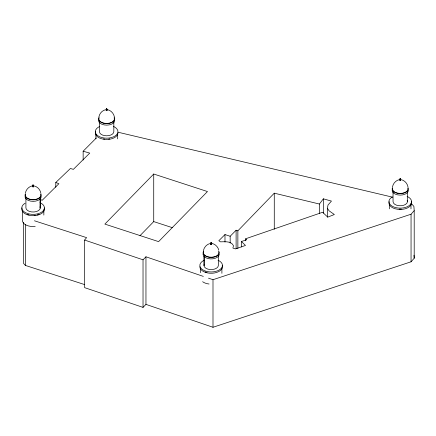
<?xml version="1.0" encoding="UTF-8"?>
<svg xmlns="http://www.w3.org/2000/svg" width="436" height="436" viewBox="0 0 436 436"><rect width="100%" height="100%" fill="white"/><g stroke="black" fill="none" stroke-linecap="round" stroke-linejoin="round"><path stroke-width="0.65" d="M25.343 193.301C25.871 189.736 28.776 186.504 32.351 185.872M98.863 117.093C99.392 113.529 102.296 110.297 105.872 109.665M392.471 187.06C393 183.502 395.904 180.264 399.48 179.637M327.414 217.123L327.414 208.288L328.014 204.991L331.453 201.083L323.343 198.827L319.43 204.032L319.43 213.547M32.836 185.087L33.387 185.087L33.109 186.924L32.836 185.087L33.387 185.087M32.836 186.766L33.305 186.881M106.357 108.88C109.529 110.553 103.97 111.867 106.907 108.88M106.357 110.559L106.907 110.559M210.882 242.667C214.054 244.34 208.49 245.648 211.427 242.667M210.882 244.345L211.427 244.345M399.965 178.853L400.515 178.853L400.237 180.689L399.965 178.853L400.046 180.646M399.965 180.531L400.515 180.531M400.433 180.646L400.515 178.853M203.329 276.397L145.956 256.799L145.956 304.372L143.03 307.385L84.622 287.64L84.622 240.062L86.606 237.642L34.433 220.774M208.484 278.157L212.997 279.699L411.05 214.218L414.2 210.664L413.895 206.402L411.344 203.514M145.956 304.372L212.997 327.278L411.05 261.796L414.2 258.243L414.2 210.664M237.865 248.498L237.865 230.824L274.271 193.181L319.43 204.032M143.03 307.385L143.03 259.807L145.956 256.799M153.728 174.019L104.869 224.099L158.595 241.626L207.471 191.54L153.728 174.019L153.728 221.597L139.972 235.696M230.159 243.059L230.159 236.263L236.105 230.235L237.865 230.824M83.151 160.039L83.151 151.205L96.372 137.94M230.159 236.263L224.987 234.568L218.828 240.716L220.496 241.844C224.829 241.773 231.254 240.912 233.489 245.724L232.889 248.062L235.456 248.912L245.49 245.452L241.435 241.522L246.722 239.707L245.719 238.754L322.613 212.267L327.736 217.128L334.347 214.528L329.076 210.795L327.414 208.288M55.781 187.251L55.781 182.493L70.403 168.487L73.357 169.359L89.745 153.107L83.151 151.205M209.667 243.582C205.868 244.787 202.909 248.673 203.383 252.744A7.772 4.485 0 0 0 211.918 257.207A7.772 4.485 0 0 0 218.774 251.866M400.046 178.967L400.433 178.967M107.392 109.665C110.967 110.297 113.872 113.529 114.401 117.093M400.995 179.637C404.575 180.264 407.48 183.502 408.009 187.06M33.872 185.872C37.447 186.504 40.352 189.736 40.88 193.301M211.912 243.452C215.204 244.024 217.896 246.82 218.774 250.002M118.221 132.261L392.651 197.192M23.479 222.273L23.544 263.437L25.419 265.437L84.677 284.599M153.728 221.597L172.509 227.723M84.622 240.062L143.03 259.807M55.781 182.493L58.898 183.714L42.172 200.309L39.987 199.334M413.982 255.196L414.2 258.243M411.05 214.218L411.05 261.796M410.979 203.579L410.979 208.849M407.437 191.736L407.437 201.617M400.237 179.011L400.237 180.689M393.043 191.736L393.043 201.617A7.199 4.158 0 0 0 401.18 205.738A7.199 4.158 0 0 0 407.191 200.538M389.501 203.579L389.501 208.849M323.343 198.827L323.343 213.1M274.271 193.181L274.271 229.205M245.719 238.754L245.719 240.792M241.435 241.522L241.435 246.961M236.105 230.235L236.105 248.591M224.987 234.568L224.987 242.04M221.897 268.053L221.897 273.323M218.354 255.55L218.354 265.431A7.199 4.158 0 0 1 210.212 269.552A7.199 4.158 0 0 1 204.201 264.352M212.997 279.699L212.997 327.278M211.346 242.552L211.346 244.46M211.155 242.509L211.155 244.503M210.959 242.552L210.959 244.46M204.255 255.888L204.255 265.404M203.955 256.21L203.955 265.431M200.413 268.053L200.413 272.663M117.371 134.266L117.371 138.877M113.829 122.423L113.829 131.645A7.199 4.158 0 0 1 106.635 135.803A7.199 4.158 0 0 1 99.435 131.645L99.435 121.769M106.825 108.771L106.825 110.673M106.629 108.722L106.635 110.722M106.439 108.771L106.439 110.673M95.893 134.266L95.893 138.877M43.851 209.814L43.851 215.084M40.308 198.631L40.308 207.852M40.041 198.603L40.041 208.114M33.109 185.245L33.109 186.924M32.918 184.978L32.918 186.881M25.915 197.971L25.915 207.852A7.199 4.158 0 0 0 34.052 211.972A7.199 4.158 0 0 0 40.063 206.773M25.419 224.654L25.419 265.437M22.372 210.474L22.372 220.354A10.742 6.202 0 0 0 35.207 226.431M407.862 188.052A7.772 4.485 0 0 1 400.237 193.415A7.772 4.485 0 0 1 392.618 188.052M408.074 187.714A8.11 4.682 0 0 1 400.237 193.611A8.11 4.682 0 0 1 392.405 187.714M408.352 190.423A8.11 4.682 0 0 1 400.237 195.105A8.11 4.682 0 0 1 392.128 190.423M407.126 196.434A11.309 6.529 0 0 1 408.903 205.814A11.309 6.529 0 0 1 392.596 206.43A11.309 6.529 0 0 1 392.242 196.996M411.333 201.65A11.309 6.529 0 0 1 400.237 209.454A11.309 6.529 0 0 1 389.146 201.65M401.294 209.095A10.742 6.202 0 0 1 399.185 209.095M40.733 194.287A7.772 4.485 0 0 1 33.109 199.65A7.772 4.485 0 0 1 25.49 194.287M40.946 193.949A8.11 4.682 0 0 1 33.114 199.846A8.11 4.682 0 0 1 25.277 193.949M41.224 196.658A8.11 4.682 0 0 1 33.109 201.339A8.11 4.682 0 0 1 24.999 196.658M39.998 202.669A11.309 6.529 0 0 1 41.774 212.049A11.309 6.529 0 0 1 25.468 212.664A11.309 6.529 0 0 1 25.114 203.236M44.205 207.885A11.309 6.529 0 0 1 33.109 215.689A11.309 6.529 0 0 1 22.018 207.885M39.077 214.31A10.742 6.202 0 0 1 37.224 214.888M35.207 215.237A10.742 6.202 0 0 1 34.166 215.33M28.999 214.888A10.742 6.202 0 0 1 27.146 214.31M114.254 118.08A7.772 4.485 0 0 1 106.629 123.443A7.772 4.485 0 0 1 99.01 118.08M114.128 117.164A8.11 4.682 0 0 1 106.635 123.639A8.11 4.682 0 0 1 99.136 117.164M114.744 120.45A8.11 4.682 0 0 1 106.635 125.132A8.11 4.682 0 0 1 98.52 120.45M113.518 126.462A11.309 6.529 0 0 1 114.973 136.059A11.309 6.529 0 0 1 98.291 136.059A11.309 6.529 0 0 1 99.746 126.462M117.943 132.953A11.309 6.529 0 0 1 105.523 139.449A11.309 6.529 0 0 1 95.539 131.677M109.752 138.882A10.742 6.202 0 0 1 108.728 139.035M104.536 139.035A10.742 6.202 0 0 1 103.512 138.882M218.649 250.951A8.11 4.682 0 0 1 211.683 257.414A8.11 4.682 0 0 1 203.318 251.528M219.264 254.237A8.11 4.682 0 0 1 210.092 258.875A8.11 4.682 0 0 1 203.318 253.016M218.038 260.248A11.309 6.529 0 0 1 219.493 269.84A11.309 6.529 0 0 1 202.816 269.84A11.309 6.529 0 0 1 204.271 260.248M222.246 265.464A11.309 6.529 0 0 1 212.261 273.236A11.309 6.529 0 0 1 199.841 266.734M209.057 284.01A10.742 6.202 0 0 1 202.631 281.705M207.046 272.462A10.742 6.202 0 0 1 205.187 271.89"/></g></svg>
